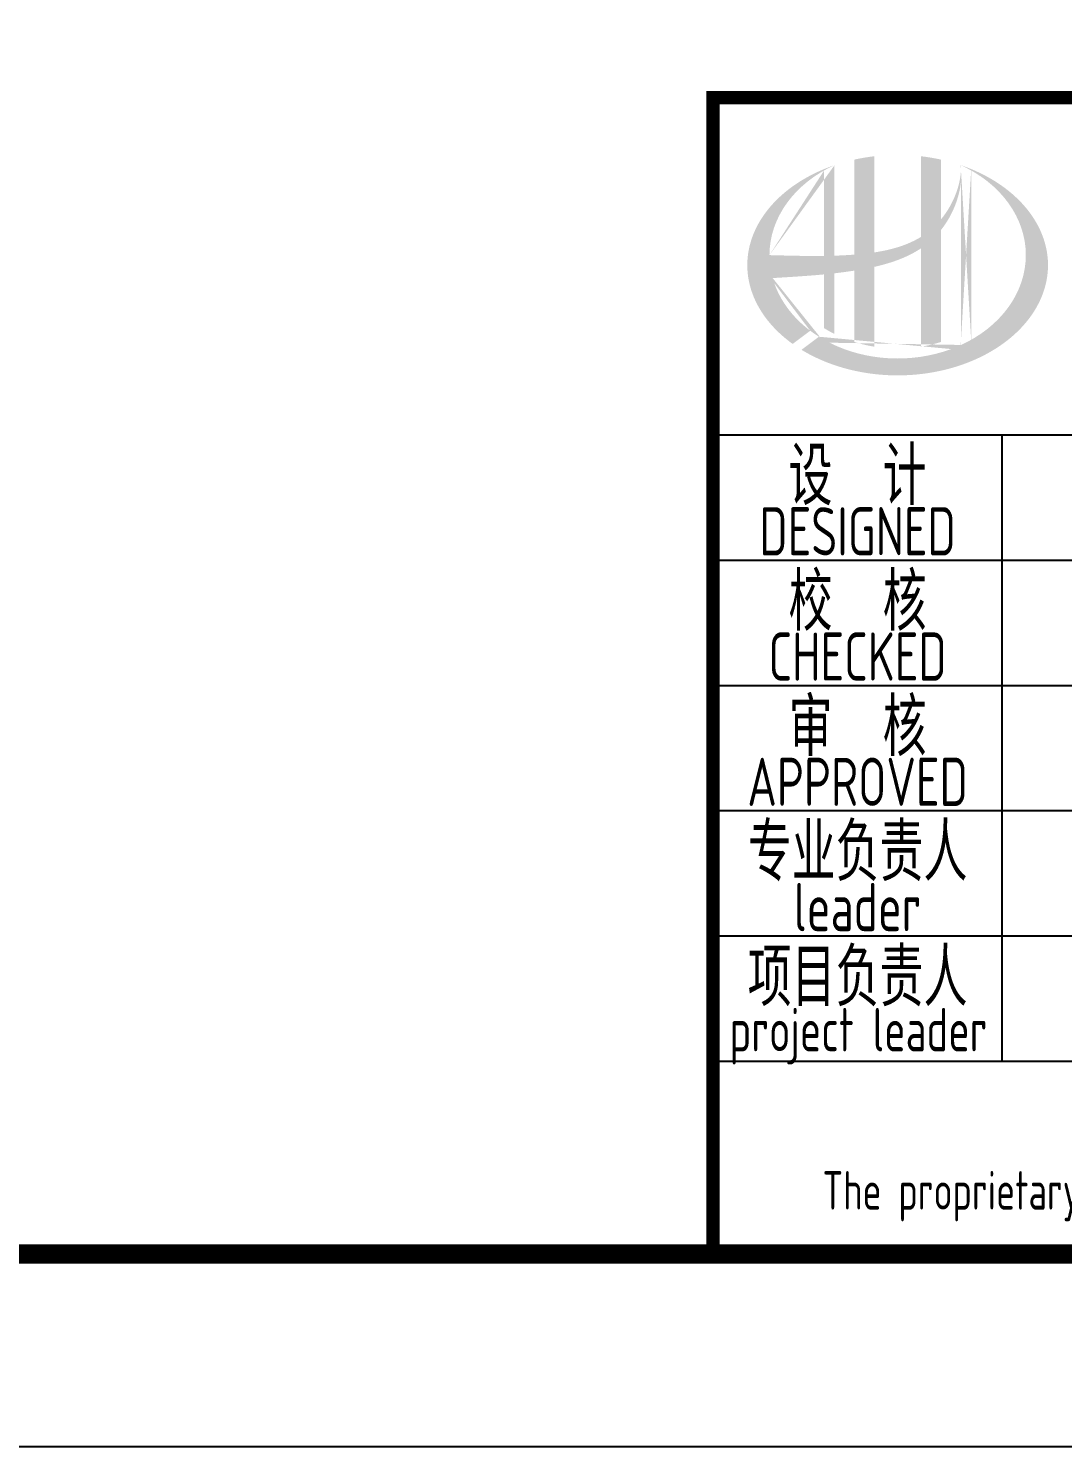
# Model space of a CAD drawing. Extents: x 4532298 to 10139194, y -639876 to -207028.
# Drawn here: x 5324380 to 5329746, y -374859 to -367500 of the extents above; entities that cross this region are included whole.
import ezdxf
from ezdxf.enums import TextEntityAlignment as Align

# ---------------------------------------------------------------- set-up
doc = ezdxf.new("R2010")
doc.units = 0
doc.header["$LTSCALE"] = 1000
doc.header["$MEASUREMENT"] = 0
doc.layers.get('0').update_dxf_attribs({"linetype": 'CONTINUOUS'})
doc.layers.add('PUB_TITLE', color=4, linetype='CONTINUOUS')
doc.styles.add('AHD', font='sceie.shx', dxfattribs={"width": 0.7, "bigfont": 'sceic.shx'})

msp = doc.modelspace()

# ---------------------------------------------------------------- hatches: boundary and pattern name
h = msp.add_hatch(color=256)
edge = h.paths.add_edge_path()
edge.add_spline(control_points=[(5328768.5, -368737.2), (5328774.6, -368735.8), (5328780.7, -368734.4), (5328829.8, -368722.5), (5328872.4, -368709.5), (5328947.4, -368678.4), (5328980.3, -368661.4), (5329011.2, -368640.8)], knot_values=[61.629012, 61.629012, 61.629012, 61.629012, 63.330431, 63.330431, 75.353634, 75.353634, 85.398649, 85.398649, 85.398649, 85.398649], degree=3, periodic=0)
edge.add_line((5329011.2, -368640.8), (5329011.2, -369151.1))
edge.add_spline(control_points=[(5329011.2, -369151.1), (5329028.3, -369148.3), (5329045.3, -369145), (5329080.1, -369136.9), (5329097.8, -369132.1), (5329115.2, -369126.6)], knot_values=[4.908456, 4.908456, 4.908456, 4.908456, 4.992821, 4.992821, 5.083034, 5.083034, 5.083034, 5.083034], degree=3, periodic=0)
edge.add_line((5329115.2, -369126.6), (5329115.2, -368545.2))
edge.add_spline(control_points=[(5329115.2, -368545.2), (5329123.8, -368534.3), (5329132, -368522.9), (5329158.1, -368483.3), (5329173.8, -368453.3), (5329203, -368380.5), (5329214.2, -368336.7), (5329218.9, -368291.4), (5329219, -368290.1), (5329219.2, -368288.9)], knot_values=[97.991744, 97.991744, 97.991744, 97.991744, 101.64219, 101.64219, 110.337975, 110.337975, 121.934322, 121.934322, 122.270691, 122.270691, 122.270691, 122.270691], degree=3, periodic=0)
edge.add_line((5329219.2, -368288.9), (5329219.2, -368218.4))
edge.add_spline(control_points=[(5329219.2, -368218.4), (5329219.1, -368226.1), (5329218.7, -368233.8), (5329218.2, -368241.5)], knot_values=[126.194075, 126.194075, 126.194075, 126.194075, 128.396762, 128.396762, 128.396762, 128.396762], degree=3, periodic=0)
edge.add_spline(control_points=[(5329218.2, -368241.5), (5329217.7, -368247.7), (5329217.1, -368253.9), (5329216.3, -368260.1)], knot_values=[124.417049, 124.417049, 124.417049, 124.417049, 126.194075, 126.194075, 126.194075, 126.194075], degree=3, periodic=0)
edge.add_spline(control_points=[(5329216.3, -368260.1), (5329215.1, -368269.2), (5329213.7, -368278.3), (5329211.9, -368287.4)], knot_values=[121.80529, 121.80529, 121.80529, 121.80529, 124.417049, 124.417049, 124.417049, 124.417049], degree=3, periodic=0)
edge.add_spline(control_points=[(5329211.9, -368287.4), (5329209.5, -368299.6), (5329206.6, -368311.7), (5329203.1, -368323.7)], knot_values=[118.31574, 118.31574, 118.31574, 118.31574, 121.80529, 121.80529, 121.80529, 121.80529], degree=3, periodic=0)
edge.add_spline(control_points=[(5329203.1, -368323.7), (5329199.6, -368335.8), (5329195.5, -368347.9), (5329191, -368359.7)], knot_values=[114.795988, 114.795988, 114.795988, 114.795988, 118.31574, 118.31574, 118.31574, 118.31574], degree=3, periodic=0)
edge.add_spline(control_points=[(5329191, -368359.7), (5329186.5, -368371.4), (5329181.5, -368382.9), (5329176.1, -368394.3)], knot_values=[111.329641, 111.329641, 111.329641, 111.329641, 114.795988, 114.795988, 114.795988, 114.795988], degree=3, periodic=0)
edge.add_spline(control_points=[(5329176.1, -368394.3), (5329170.6, -368405.8), (5329164.5, -368417.2), (5329158.1, -368428.3)], knot_values=[107.79529, 107.79529, 107.79529, 107.79529, 111.329641, 111.329641, 111.329641, 111.329641], degree=3, periodic=0)
edge.add_spline(control_points=[(5329158.1, -368428.3), (5329151.8, -368439.1), (5329145.1, -368449.6), (5329137.9, -368459.9)], knot_values=[104.343579, 104.343579, 104.343579, 104.343579, 107.79529, 107.79529, 107.79529, 107.79529], degree=3, periodic=0)
edge.add_spline(control_points=[(5329137.9, -368459.9), (5329130.7, -368470.3), (5329123.1, -368480.3), (5329115.2, -368490)], knot_values=[100.8507, 100.8507, 100.8507, 100.8507, 104.343579, 104.343579, 104.343579, 104.343579], degree=3, periodic=0)
edge.add_line((5329115.2, -368490), (5329115.2, -368180.8))
edge.add_spline(control_points=[(5329115.2, -368180.8), (5329081.1, -368173.2), (5329046.3, -368167.3), (5329011.2, -368163.2)], knot_values=[4.423999, 4.423999, 4.423999, 4.423999, 4.558741, 4.558741, 4.558741, 4.558741], degree=3, periodic=0)
edge.add_line((5329011.2, -368163.2), (5329011.2, -368581.4))
edge.add_spline(control_points=[(5329011.2, -368581.4), (5328939.2, -368625.9), (5328855, -368649.1), (5328768.5, -368662.2)], knot_values=[63.246215, 63.246215, 63.246215, 63.246215, 87.689124, 87.689124, 87.689124, 87.689124], degree=3, periodic=0)
edge.add_line((5328768.5, -368662.2), (5328768.5, -368163.2))
edge.add_spline(control_points=[(5328768.5, -368163.2), (5328733.3, -368167.3), (5328698.5, -368173.2), (5328664.5, -368180.8)], knot_values=[4.866038, 4.866038, 4.866038, 4.866038, 5.000777, 5.000777, 5.000777, 5.000777], degree=3, periodic=0)
edge.add_line((5328664.5, -368180.8), (5328664.5, -368673.6))
edge.add_spline(control_points=[(5328664.5, -368673.6), (5328662.8, -368673.7), (5328627.9, -368676.4), (5328593.3, -368678.1), (5328560.5, -368679.1)], knot_values=[43.657356, 43.657356, 43.657356, 43.657356, 44.134253, 53.497092, 53.497092, 53.497092, 53.497092], degree=3, periodic=0)
edge.add_line((5328560.5, -368679.1), (5328560.5, -368210))
edge.add_spline(control_points=[(5328560.5, -368210), (5328543.5, -368215.9), (5328526.7, -368222.2), (5328510.3, -368228.9)], knot_values=[5.14157, 5.14157, 5.14157, 5.14157, 5.212921, 5.212921, 5.212921, 5.212921], degree=3, periodic=0)
edge.add_spline(control_points=[(5328510.3, -368228.9), (5328503.4, -368231.7), (5328496.5, -368234.6), (5328464.3, -368248.8), (5328439.8, -368261.1), (5328416.3, -368274.3)], knot_values=[5.212921, 5.212921, 5.212921, 5.212921, 5.24296, 5.24296, 5.355623, 5.355623, 5.355623, 5.355623], degree=3, periodic=0)
edge.add_spline(control_points=[(5328416.3, -368274.3), (5328401.4, -368282.6), (5328387, -368291.4), (5328373, -368300.5)], knot_values=[5.355623, 5.355623, 5.355623, 5.355623, 5.426974, 5.426974, 5.426974, 5.426974], degree=3, periodic=0)
edge.add_spline(control_points=[(5328373, -368300.5), (5328365.6, -368305.3), (5328358.3, -368310.2), (5328344.8, -368319.7), (5328338.6, -368324.2), (5328332.4, -368328.8)], knot_values=[5.426974, 5.426974, 5.426974, 5.426974, 5.464765, 5.464765, 5.498325, 5.498325, 5.498325, 5.498325], degree=3, periodic=0)
edge.add_spline(control_points=[(5328332.4, -368328.8), (5328306.4, -368348.4), (5328282.3, -368369.3), (5328260.4, -368391.2)], knot_values=[5.498325, 5.498325, 5.498325, 5.498325, 5.641027, 5.641027, 5.641027, 5.641027], degree=3, periodic=0)
edge.add_spline(control_points=[(5328260.4, -368391.2), (5328253.4, -368398.2), (5328246.6, -368405.3), (5328226.2, -368427.9), (5328213.3, -368443.8), (5328201.5, -368460)], knot_values=[5.641027, 5.641027, 5.641027, 5.641027, 5.686569, 5.686569, 5.783729, 5.783729, 5.783729, 5.783729], degree=3, periodic=0)
edge.add_spline(control_points=[(5328201.5, -368460), (5328186.4, -368480.7), (5328173.1, -368502.1), (5328160, -368527.1), (5328158.4, -368530.3), (5328156.8, -368533.4)], knot_values=[5.783729, 5.783729, 5.783729, 5.783729, 5.908374, 5.908374, 5.92643, 5.92643, 5.92643, 5.92643], degree=3, periodic=0)
edge.add_spline(control_points=[(5328156.8, -368533.4), (5328144.3, -368558.6), (5328134.3, -368584.2), (5328126.8, -368610.2)], knot_values=[5.92643, 5.92643, 5.92643, 5.92643, 6.069132, 6.069132, 6.069132, 6.069132], degree=3, periodic=0)
edge.add_spline(control_points=[(5328126.8, -368610.2), (5328123.5, -368621.3), (5328120.8, -368632.4), (5328115.4, -368658.6), (5328113.1, -368673.6), (5328111.7, -368688.7)], knot_values=[6.069132, 6.069132, 6.069132, 6.069132, 6.130179, 6.130179, 6.211834, 6.211834, 6.211834, 6.211834], degree=3, periodic=0)
edge.add_spline(control_points=[(5328111.7, -368688.7), (5328110.5, -368701.8), (5328109.8, -368715), (5328109.8, -368728.2)], knot_values=[6.211834, 6.211834, 6.211834, 6.211834, 6.283185, 6.283185, 6.283185, 6.283185], degree=3, periodic=0)
edge.add_spline(control_points=[(5328109.8, -368728.2), (5328109.8, -368737.6), (5328110.1, -368746.9), (5328110.8, -368756.2)], knot_values=[6.283185, 6.283185, 6.283185, 6.283185, 6.333655, 6.333655, 6.333655, 6.333655], degree=3, periodic=0)
edge.add_spline(control_points=[(5328110.8, -368756.2), (5328112, -368774.9), (5328114.5, -368793.5), (5328118.3, -368812)], knot_values=[6.333655, 6.333655, 6.333655, 6.333655, 6.434594, 6.434594, 6.434594, 6.434594], degree=3, periodic=0)
edge.add_spline(control_points=[(5328118.3, -368812), (5328118.6, -368813.2), (5328118.8, -368814.4), (5328122.7, -368832.9), (5328127.5, -368850.1), (5328133.4, -368867.1)], knot_values=[6.434594, 6.434594, 6.434594, 6.434594, 6.441278, 6.441278, 6.535532, 6.535532, 6.535532, 6.535532], degree=3, periodic=0)
edge.add_spline(control_points=[(5328133.4, -368867.1), (5328139.6, -368885.4), (5328147.1, -368903.4), (5328155.9, -368921.2)], knot_values=[6.535532, 6.535532, 6.535532, 6.535532, 6.636471, 6.636471, 6.636471, 6.636471], degree=3, periodic=0)
edge.add_spline(control_points=[(5328155.9, -368921.2), (5328158.1, -368925.7), (5328160.4, -368930.1), (5328169.7, -368947.8), (5328177.4, -368960.8), (5328185.8, -368973.6)], knot_values=[6.636471, 6.636471, 6.636471, 6.636471, 6.661894, 6.661894, 6.73741, 6.73741, 6.73741, 6.73741], degree=3, periodic=0)
edge.add_spline(control_points=[(5328185.8, -368973.6), (5328197, -368990.8), (5328209.3, -369007.6), (5328222.9, -369024)], knot_values=[6.73741, 6.73741, 6.73741, 6.73741, 6.838349, 6.838349, 6.838349, 6.838349], degree=3, periodic=0)
edge.add_spline(control_points=[(5328222.9, -369024), (5328228.8, -369031.1), (5328234.9, -369038.2), (5328249.5, -369054.2), (5328258, -369063), (5328266.9, -369071.6)], knot_values=[6.838349, 6.838349, 6.838349, 6.838349, 6.88251, 6.88251, 6.939288, 6.939288, 6.939288, 6.939288], degree=3, periodic=0)
edge.add_spline(control_points=[(5328266.9, -369071.6), (5328282.6, -369087), (5328299.5, -369101.8), (5328317.4, -369116)], knot_values=[6.939288, 6.939288, 6.939288, 6.939288, 7.040227, 7.040227, 7.040227, 7.040227], degree=3, periodic=0)
edge.add_spline(control_points=[(5328317.4, -369116), (5328326.4, -369123.1), (5328335.5, -369130.1), (5328345, -369136.9)], knot_values=[7.040227, 7.040227, 7.040227, 7.040227, 7.090696, 7.090696, 7.090696, 7.090696], degree=3, periodic=0)
edge.add_line((5328345, -369136.9), (5328436.2, -369068.5))
edge.add_ellipse((5328889.8, -368676.2), major_axis=(665, 0), ratio=0.806676, start_angle=192.81901, end_angle=226.98533, ccw=False)
edge.add_spline(control_points=[(5328241.4, -368795.3), (5328265.4, -368793.8), (5328289.5, -368792.3), (5328378.2, -368786.8), (5328443, -368782.5), (5328508.5, -368776.2)], knot_values=[11.398263, 11.398263, 11.398263, 11.398263, 18.40729, 18.40729, 37.18094, 37.18094, 37.18094, 37.18094], degree=3, periodic=0)
edge.add_line((5328508.5, -368776.2), (5328508.5, -369055.2))
edge.add_spline(control_points=[(5328508.5, -369055.2), (5328512.1, -369057.5), (5328515.6, -369059.7), (5328532.6, -369069.9), (5328546.4, -369077.4), (5328560.5, -369084.6)], knot_values=[4.049945, 4.049945, 4.049945, 4.049945, 4.072021, 4.072021, 4.153257, 4.153257, 4.153257, 4.153257], degree=3, periodic=0)
edge.add_line((5328560.5, -369084.6), (5328560.5, -368770.7))
edge.add_spline(control_points=[(5328560.5, -368770.7), (5328592.7, -368767), (5328625.1, -368762.8), (5328659.9, -368757.4), (5328662.2, -368757.1), (5328664.5, -368756.7)], knot_values=[42.135009, 42.135009, 42.135009, 42.135009, 51.307228, 51.307228, 51.948574, 51.948574, 51.948574, 51.948574], degree=3, periodic=0)
edge.add_line((5328664.5, -368756.7), (5328664.5, -369126.7))
edge.add_spline(control_points=[(5328664.5, -369126.7), (5328698.1, -369137.2), (5328733, -369145.4), (5328768.5, -369151.1)], knot_values=[4.34174, 4.34174, 4.34174, 4.34174, 4.516316, 4.516316, 4.516316, 4.516316], degree=3, periodic=0)
edge.add_line((5328768.5, -369151.1), (5328768.5, -368737.2))
edge = h.paths.add_edge_path(flags=16)
edge.add_ellipse((5328889.8, -368676.2), major_axis=(665, 0), ratio=0.806676, start_angle=124.98746, end_angle=179.99898, ccw=False)
edge.add_line((5328508.5, -368236.7), (5328508.5, -368680.3))
edge.add_spline(control_points=[(5328508.5, -368680.3), (5328413.2, -368681.6), (5328319.2, -368678.6), (5328224.8, -368676.2)], knot_values=[11.27373, 11.27373, 11.27373, 11.27373, 38.687513, 38.687513, 38.687513, 38.687513], degree=3, periodic=0)
edge = h.paths.add_edge_path()
edge.add_spline(control_points=[(5328391, -369167.4), (5328422, -369186.4), (5328455.2, -369203.6), (5328539.8, -369240.9), (5328593.1, -369258.7), (5328703.8, -369285.3), (5328761.3, -369294), (5328877.4, -369301.8), (5328936.1, -369300.8), (5329051.7, -369289.4), (5329108.5, -369278.8), (5329217.6, -369248.8), (5329269.7, -369229.2), (5329366.6, -369182.4), (5329411.4, -369155), (5329491.3, -369094.1), (5329526.5, -369060.5), (5329585.8, -368989), (5329609.9, -368951.1), (5329646.3, -368873), (5329658.6, -368832.8), (5329671.2, -368751.6), (5329671.5, -368710.6), (5329660, -368629.1), (5329648.2, -368588.6), (5329612.6, -368509.9), (5329588.8, -368471.7), (5329530, -368399.5), (5329494.9, -368365.6), (5329415.1, -368303.9), (5329370.4, -368276.2), (5329289.2, -368236.5), (5329254.8, -368222.2), (5329219.2, -368210)], knot_values=[0.886421, 0.886421, 0.886421, 0.886421, 1.040557, 1.040557, 1.261172, 1.261172, 1.481788, 1.481788, 1.702404, 1.702404, 1.92302, 1.92302, 2.143636, 2.143636, 2.364252, 2.364252, 2.584868, 2.584868, 2.805484, 2.805484, 3.026099, 3.026099, 3.246715, 3.246715, 3.46852, 3.46852, 3.690325, 3.690325, 3.91213, 3.91213, 4.133935, 4.133935, 4.283209, 4.283209, 4.283209, 4.283209], degree=3, periodic=0)
edge.add_line((5329219.2, -368210), (5329219.2, -368210.1))
edge.add_spline(control_points=[(5329219.2, -368210.2), (5329219.2, -368212.9), (5329219.2, -368215.7), (5329219.2, -368218.4)], knot_values=[128.396762, 128.396762, 128.396762, 128.396762, 129.192193, 129.192193, 129.192193, 129.192193], degree=3, periodic=0)
edge.add_line((5329219.2, -368218.4), (5329219.2, -369142.3))
edge.add_ellipse((5328889.8, -368676.2), major_axis=(665, 0), ratio=0.806676, start_angle=232.10542, end_angle=299.68334, ccw=False)
edge.add_line((5328481.4, -369099.6), (5328391, -369167.4))
edge = h.paths.add_edge_path(flags=16)
edge.add_ellipse((5328889.8, -368676.2), major_axis=(665, 0), ratio=0.806676, start_angle=304.98746, end_angle=415.01211, ccw=False)
edge.add_line((5329271.2, -369115.7), (5329271.2, -368236.7))
h = msp.add_hatch(color=256)
edge = h.paths.add_edge_path()
edge.add_spline(control_points=[(5328768.5, -368737.2), (5328774.6, -368735.8), (5328780.7, -368734.4), (5328829.8, -368722.5), (5328872.4, -368709.5), (5328947.4, -368678.4), (5328980.3, -368661.4), (5329011.2, -368640.8)], knot_values=[61.629012, 61.629012, 61.629012, 61.629012, 63.330431, 63.330431, 75.353634, 75.353634, 85.398649, 85.398649, 85.398649, 85.398649], degree=3, periodic=0)
edge.add_line((5329011.2, -368640.8), (5329011.2, -369151.1))
edge.add_spline(control_points=[(5329011.2, -369151.1), (5329028.3, -369148.3), (5329045.3, -369145), (5329080.1, -369136.9), (5329097.8, -369132.1), (5329115.2, -369126.6)], knot_values=[4.908456, 4.908456, 4.908456, 4.908456, 4.992821, 4.992821, 5.083034, 5.083034, 5.083034, 5.083034], degree=3, periodic=0)
edge.add_line((5329115.2, -369126.6), (5329115.2, -368545.2))
edge.add_spline(control_points=[(5329115.2, -368545.2), (5329123.8, -368534.3), (5329132, -368522.9), (5329158.1, -368483.3), (5329173.8, -368453.3), (5329203, -368380.5), (5329214.2, -368336.7), (5329218.9, -368291.4), (5329219, -368290.1), (5329219.2, -368288.9)], knot_values=[97.991744, 97.991744, 97.991744, 97.991744, 101.64219, 101.64219, 110.337975, 110.337975, 121.934322, 121.934322, 122.270691, 122.270691, 122.270691, 122.270691], degree=3, periodic=0)
edge.add_line((5329219.2, -368288.9), (5329219.2, -368218.4))
edge.add_spline(control_points=[(5329219.2, -368218.4), (5329219.1, -368226.1), (5329218.7, -368233.8), (5329218.2, -368241.5)], knot_values=[126.194075, 126.194075, 126.194075, 126.194075, 128.396762, 128.396762, 128.396762, 128.396762], degree=3, periodic=0)
edge.add_spline(control_points=[(5329218.2, -368241.5), (5329217.7, -368247.7), (5329217.1, -368253.9), (5329216.3, -368260.1)], knot_values=[124.417049, 124.417049, 124.417049, 124.417049, 126.194075, 126.194075, 126.194075, 126.194075], degree=3, periodic=0)
edge.add_spline(control_points=[(5329216.3, -368260.1), (5329215.1, -368269.2), (5329213.7, -368278.3), (5329211.9, -368287.4)], knot_values=[121.80529, 121.80529, 121.80529, 121.80529, 124.417049, 124.417049, 124.417049, 124.417049], degree=3, periodic=0)
edge.add_spline(control_points=[(5329211.9, -368287.4), (5329209.5, -368299.6), (5329206.6, -368311.7), (5329203.1, -368323.7)], knot_values=[118.31574, 118.31574, 118.31574, 118.31574, 121.80529, 121.80529, 121.80529, 121.80529], degree=3, periodic=0)
edge.add_spline(control_points=[(5329203.1, -368323.7), (5329199.6, -368335.8), (5329195.5, -368347.9), (5329191, -368359.7)], knot_values=[114.795988, 114.795988, 114.795988, 114.795988, 118.31574, 118.31574, 118.31574, 118.31574], degree=3, periodic=0)
edge.add_spline(control_points=[(5329191, -368359.7), (5329186.5, -368371.4), (5329181.5, -368382.9), (5329176.1, -368394.3)], knot_values=[111.329641, 111.329641, 111.329641, 111.329641, 114.795988, 114.795988, 114.795988, 114.795988], degree=3, periodic=0)
edge.add_spline(control_points=[(5329176.1, -368394.3), (5329170.6, -368405.8), (5329164.5, -368417.2), (5329158.1, -368428.3)], knot_values=[107.79529, 107.79529, 107.79529, 107.79529, 111.329641, 111.329641, 111.329641, 111.329641], degree=3, periodic=0)
edge.add_spline(control_points=[(5329158.1, -368428.3), (5329151.8, -368439.1), (5329145.1, -368449.6), (5329137.9, -368459.9)], knot_values=[104.343579, 104.343579, 104.343579, 104.343579, 107.79529, 107.79529, 107.79529, 107.79529], degree=3, periodic=0)
edge.add_spline(control_points=[(5329137.9, -368459.9), (5329130.7, -368470.3), (5329123.1, -368480.3), (5329115.2, -368490)], knot_values=[100.8507, 100.8507, 100.8507, 100.8507, 104.343579, 104.343579, 104.343579, 104.343579], degree=3, periodic=0)
edge.add_line((5329115.2, -368490), (5329115.2, -368180.8))
edge.add_spline(control_points=[(5329115.2, -368180.8), (5329081.1, -368173.2), (5329046.3, -368167.3), (5329011.2, -368163.2)], knot_values=[4.423999, 4.423999, 4.423999, 4.423999, 4.558741, 4.558741, 4.558741, 4.558741], degree=3, periodic=0)
edge.add_line((5329011.2, -368163.2), (5329011.2, -368581.4))
edge.add_spline(control_points=[(5329011.2, -368581.4), (5328939.2, -368625.9), (5328855, -368649.1), (5328768.5, -368662.2)], knot_values=[63.246215, 63.246215, 63.246215, 63.246215, 87.689124, 87.689124, 87.689124, 87.689124], degree=3, periodic=0)
edge.add_line((5328768.5, -368662.2), (5328768.5, -368163.2))
edge.add_spline(control_points=[(5328768.5, -368163.2), (5328733.3, -368167.3), (5328698.5, -368173.2), (5328664.5, -368180.8)], knot_values=[4.866038, 4.866038, 4.866038, 4.866038, 5.000777, 5.000777, 5.000777, 5.000777], degree=3, periodic=0)
edge.add_line((5328664.5, -368180.8), (5328664.5, -368673.6))
edge.add_spline(control_points=[(5328664.5, -368673.6), (5328662.8, -368673.7), (5328627.9, -368676.4), (5328593.3, -368678.1), (5328560.5, -368679.1)], knot_values=[43.657356, 43.657356, 43.657356, 43.657356, 44.134253, 53.497092, 53.497092, 53.497092, 53.497092], degree=3, periodic=0)
edge.add_line((5328560.5, -368679.1), (5328560.5, -368210))
edge.add_spline(control_points=[(5328560.5, -368210), (5328543.5, -368215.9), (5328526.7, -368222.2), (5328510.3, -368228.9)], knot_values=[5.14157, 5.14157, 5.14157, 5.14157, 5.212921, 5.212921, 5.212921, 5.212921], degree=3, periodic=0)
edge.add_spline(control_points=[(5328510.3, -368228.9), (5328503.4, -368231.7), (5328496.5, -368234.6), (5328464.3, -368248.8), (5328439.8, -368261.1), (5328416.3, -368274.3)], knot_values=[5.212921, 5.212921, 5.212921, 5.212921, 5.24296, 5.24296, 5.355623, 5.355623, 5.355623, 5.355623], degree=3, periodic=0)
edge.add_spline(control_points=[(5328416.3, -368274.3), (5328401.4, -368282.6), (5328387, -368291.4), (5328373, -368300.5)], knot_values=[5.355623, 5.355623, 5.355623, 5.355623, 5.426974, 5.426974, 5.426974, 5.426974], degree=3, periodic=0)
edge.add_spline(control_points=[(5328373, -368300.5), (5328365.6, -368305.3), (5328358.3, -368310.2), (5328344.8, -368319.7), (5328338.6, -368324.2), (5328332.4, -368328.8)], knot_values=[5.426974, 5.426974, 5.426974, 5.426974, 5.464765, 5.464765, 5.498325, 5.498325, 5.498325, 5.498325], degree=3, periodic=0)
edge.add_spline(control_points=[(5328332.4, -368328.8), (5328306.4, -368348.4), (5328282.3, -368369.3), (5328260.4, -368391.2)], knot_values=[5.498325, 5.498325, 5.498325, 5.498325, 5.641027, 5.641027, 5.641027, 5.641027], degree=3, periodic=0)
edge.add_spline(control_points=[(5328260.4, -368391.2), (5328253.4, -368398.2), (5328246.6, -368405.3), (5328226.2, -368427.9), (5328213.3, -368443.8), (5328201.5, -368460)], knot_values=[5.641027, 5.641027, 5.641027, 5.641027, 5.686569, 5.686569, 5.783729, 5.783729, 5.783729, 5.783729], degree=3, periodic=0)
edge.add_spline(control_points=[(5328201.5, -368460), (5328186.4, -368480.7), (5328173.1, -368502.1), (5328160, -368527.1), (5328158.4, -368530.3), (5328156.8, -368533.4)], knot_values=[5.783729, 5.783729, 5.783729, 5.783729, 5.908374, 5.908374, 5.92643, 5.92643, 5.92643, 5.92643], degree=3, periodic=0)
edge.add_spline(control_points=[(5328156.8, -368533.4), (5328144.3, -368558.6), (5328134.3, -368584.2), (5328126.8, -368610.2)], knot_values=[5.92643, 5.92643, 5.92643, 5.92643, 6.069132, 6.069132, 6.069132, 6.069132], degree=3, periodic=0)
edge.add_spline(control_points=[(5328126.8, -368610.2), (5328123.5, -368621.3), (5328120.8, -368632.4), (5328115.4, -368658.6), (5328113.1, -368673.6), (5328111.7, -368688.7)], knot_values=[6.069132, 6.069132, 6.069132, 6.069132, 6.130179, 6.130179, 6.211834, 6.211834, 6.211834, 6.211834], degree=3, periodic=0)
edge.add_spline(control_points=[(5328111.7, -368688.7), (5328110.5, -368701.8), (5328109.8, -368715), (5328109.8, -368728.2)], knot_values=[6.211834, 6.211834, 6.211834, 6.211834, 6.283185, 6.283185, 6.283185, 6.283185], degree=3, periodic=0)
edge.add_spline(control_points=[(5328109.8, -368728.2), (5328109.8, -368737.6), (5328110.1, -368746.9), (5328110.8, -368756.2)], knot_values=[6.283185, 6.283185, 6.283185, 6.283185, 6.333655, 6.333655, 6.333655, 6.333655], degree=3, periodic=0)
edge.add_spline(control_points=[(5328110.8, -368756.2), (5328112, -368774.9), (5328114.5, -368793.5), (5328118.3, -368812)], knot_values=[6.333655, 6.333655, 6.333655, 6.333655, 6.434594, 6.434594, 6.434594, 6.434594], degree=3, periodic=0)
edge.add_spline(control_points=[(5328118.3, -368812), (5328118.6, -368813.2), (5328118.8, -368814.4), (5328122.7, -368832.9), (5328127.5, -368850.1), (5328133.4, -368867.1)], knot_values=[6.434594, 6.434594, 6.434594, 6.434594, 6.441278, 6.441278, 6.535532, 6.535532, 6.535532, 6.535532], degree=3, periodic=0)
edge.add_spline(control_points=[(5328133.4, -368867.1), (5328139.6, -368885.4), (5328147.1, -368903.4), (5328155.9, -368921.2)], knot_values=[6.535532, 6.535532, 6.535532, 6.535532, 6.636471, 6.636471, 6.636471, 6.636471], degree=3, periodic=0)
edge.add_spline(control_points=[(5328155.9, -368921.2), (5328158.1, -368925.7), (5328160.4, -368930.1), (5328169.7, -368947.8), (5328177.4, -368960.8), (5328185.8, -368973.6)], knot_values=[6.636471, 6.636471, 6.636471, 6.636471, 6.661894, 6.661894, 6.73741, 6.73741, 6.73741, 6.73741], degree=3, periodic=0)
edge.add_spline(control_points=[(5328185.8, -368973.6), (5328197, -368990.8), (5328209.3, -369007.6), (5328222.9, -369024)], knot_values=[6.73741, 6.73741, 6.73741, 6.73741, 6.838349, 6.838349, 6.838349, 6.838349], degree=3, periodic=0)
edge.add_spline(control_points=[(5328222.9, -369024), (5328228.8, -369031.1), (5328234.9, -369038.2), (5328249.5, -369054.2), (5328258, -369063), (5328266.9, -369071.6)], knot_values=[6.838349, 6.838349, 6.838349, 6.838349, 6.88251, 6.88251, 6.939288, 6.939288, 6.939288, 6.939288], degree=3, periodic=0)
edge.add_spline(control_points=[(5328266.9, -369071.6), (5328282.6, -369087), (5328299.5, -369101.8), (5328317.4, -369116)], knot_values=[6.939288, 6.939288, 6.939288, 6.939288, 7.040227, 7.040227, 7.040227, 7.040227], degree=3, periodic=0)
edge.add_spline(control_points=[(5328317.4, -369116), (5328326.4, -369123.1), (5328335.5, -369130.1), (5328345, -369136.9)], knot_values=[7.040227, 7.040227, 7.040227, 7.040227, 7.090696, 7.090696, 7.090696, 7.090696], degree=3, periodic=0)
edge.add_line((5328345, -369136.9), (5328436.2, -369068.5))
edge.add_ellipse((5328889.8, -368676.2), major_axis=(665, 0), ratio=0.806676, start_angle=192.81901, end_angle=226.98533, ccw=False)
edge.add_spline(control_points=[(5328241.4, -368795.3), (5328265.4, -368793.8), (5328289.5, -368792.3), (5328378.2, -368786.8), (5328443, -368782.5), (5328508.5, -368776.2)], knot_values=[11.398263, 11.398263, 11.398263, 11.398263, 18.40729, 18.40729, 37.18094, 37.18094, 37.18094, 37.18094], degree=3, periodic=0)
edge.add_line((5328508.5, -368776.2), (5328508.5, -369055.2))
edge.add_spline(control_points=[(5328508.5, -369055.2), (5328512.1, -369057.5), (5328515.6, -369059.7), (5328532.6, -369069.9), (5328546.4, -369077.4), (5328560.5, -369084.6)], knot_values=[4.049945, 4.049945, 4.049945, 4.049945, 4.072021, 4.072021, 4.153257, 4.153257, 4.153257, 4.153257], degree=3, periodic=0)
edge.add_line((5328560.5, -369084.6), (5328560.5, -368770.7))
edge.add_spline(control_points=[(5328560.5, -368770.7), (5328592.7, -368767), (5328625.1, -368762.8), (5328659.9, -368757.4), (5328662.2, -368757.1), (5328664.5, -368756.7)], knot_values=[42.135009, 42.135009, 42.135009, 42.135009, 51.307228, 51.307228, 51.948574, 51.948574, 51.948574, 51.948574], degree=3, periodic=0)
edge.add_line((5328664.5, -368756.7), (5328664.5, -369126.7))
edge.add_spline(control_points=[(5328664.5, -369126.7), (5328698.1, -369137.2), (5328733, -369145.4), (5328768.5, -369151.1)], knot_values=[4.34174, 4.34174, 4.34174, 4.34174, 4.516316, 4.516316, 4.516316, 4.516316], degree=3, periodic=0)
edge.add_line((5328768.5, -369151.1), (5328768.5, -368737.2))
edge = h.paths.add_edge_path(flags=16)
edge.add_ellipse((5328889.8, -368676.2), major_axis=(665, 0), ratio=0.806676, start_angle=124.98746, end_angle=179.99898, ccw=False)
edge.add_line((5328508.5, -368236.7), (5328508.5, -368680.3))
edge.add_spline(control_points=[(5328508.5, -368680.3), (5328413.2, -368681.6), (5328319.2, -368678.6), (5328224.8, -368676.2)], knot_values=[11.27373, 11.27373, 11.27373, 11.27373, 38.687513, 38.687513, 38.687513, 38.687513], degree=3, periodic=0)
edge = h.paths.add_edge_path()
edge.add_spline(control_points=[(5328391, -369167.4), (5328422, -369186.4), (5328455.2, -369203.6), (5328539.8, -369240.9), (5328593.1, -369258.7), (5328703.8, -369285.3), (5328761.3, -369294), (5328877.4, -369301.8), (5328936.1, -369300.8), (5329051.7, -369289.4), (5329108.5, -369278.8), (5329217.6, -369248.8), (5329269.7, -369229.2), (5329366.6, -369182.4), (5329411.4, -369155), (5329491.3, -369094.1), (5329526.5, -369060.5), (5329585.8, -368989), (5329609.9, -368951.1), (5329646.3, -368873), (5329658.6, -368832.8), (5329671.2, -368751.6), (5329671.5, -368710.6), (5329660, -368629.1), (5329648.2, -368588.6), (5329612.6, -368509.9), (5329588.8, -368471.7), (5329530, -368399.5), (5329494.9, -368365.6), (5329415.1, -368303.9), (5329370.4, -368276.2), (5329289.2, -368236.5), (5329254.8, -368222.2), (5329219.2, -368210)], knot_values=[0.886421, 0.886421, 0.886421, 0.886421, 1.040557, 1.040557, 1.261172, 1.261172, 1.481788, 1.481788, 1.702404, 1.702404, 1.92302, 1.92302, 2.143636, 2.143636, 2.364252, 2.364252, 2.584868, 2.584868, 2.805484, 2.805484, 3.026099, 3.026099, 3.246715, 3.246715, 3.46852, 3.46852, 3.690325, 3.690325, 3.91213, 3.91213, 4.133935, 4.133935, 4.283209, 4.283209, 4.283209, 4.283209], degree=3, periodic=0)
edge.add_line((5329219.2, -368210), (5329219.2, -368210.1))
edge.add_spline(control_points=[(5329219.2, -368210.2), (5329219.2, -368212.9), (5329219.2, -368215.7), (5329219.2, -368218.4)], knot_values=[128.396762, 128.396762, 128.396762, 128.396762, 129.192193, 129.192193, 129.192193, 129.192193], degree=3, periodic=0)
edge.add_line((5329219.2, -368218.4), (5329219.2, -369142.3))
edge.add_ellipse((5328889.8, -368676.2), major_axis=(665, 0), ratio=0.806676, start_angle=232.10542, end_angle=299.68334, ccw=False)
edge.add_line((5328481.4, -369099.6), (5328391, -369167.4))
edge = h.paths.add_edge_path(flags=16)
edge.add_ellipse((5328889.8, -368676.2), major_axis=(665, 0), ratio=0.806676, start_angle=304.98746, end_angle=415.01211, ccw=False)
edge.add_line((5329271.2, -369115.7), (5329271.2, -368236.7))

# ---------------------------------------------------------------- linework, layer by layer
for p, q in [((5327932, -369608.8), (5345932, -369608.8)), ((5329432, -372858.8), (5329432, -369608.8)), ((5327932, -370258.8), (5333432, -370258.8)), ((5327932, -370908.8), (5333432, -370908.8)), ((5327932, -371558.8), (5333432, -371558.8)), ((5327932, -372208.8), (5345932, -372208.8)), ((5327932, -372858.8), (5345932, -372858.8)), ((5327932, -373858.8), (5345932, -373858.8))]:
    msp.add_line(p, q)
msp.add_lwpolyline([(5345932, -367858.8, 70, 70, 0), (5327932, -367858.8, 70, 70, 0), (5327932, -373858.8, 0, 0, 0)], format="xyseb")
at = {"const_width": 70}
msp.add_lwpolyline([(5327932, -367858.8), (5327932, -373858.8)], dxfattribs=at)
at = {"layer": 'PUB_TITLE'}
msp.add_lwpolyline([(5228032, -374858.8), (5346932, -374858.8), (5346932, -290758.8), (5228032, -290758.8)], close=True, dxfattribs=at)
at = {"layer": 'PUB_TITLE', "const_width": 100}
msp.add_lwpolyline([(5230532, -373858.8), (5345932, -373858.8), (5345932, -291758.8), (5230532, -291758.8)], close=True, dxfattribs=at)

# ---------------------------------------------------------------- texts
at = {"style": 'AHD', "width": 0.8}
for s, height, p in [('设  计', 300, (5328682, -369808.8)), ('设  计', 300, (5328682, -369808.8)), ('DESIGNED', 250, (5328682, -370108.8)), ('DESIGNED', 250, (5328682, -370108.8)), ('校  核', 300, (5328682, -370458.8)), ('校  核', 300, (5328682, -370458.8)), ('CHECKED', 250, (5328682, -370758.8)), ('CHECKED', 250, (5328682, -370758.8)), ('审  核', 300, (5328682, -371108.8)), ('审  核', 300, (5328682, -371108.8)), ('APPROVED', 250, (5328682, -371408.8)), ('APPROVED', 250, (5328682, -371408.8)), ('专业负责人', 300, (5328682, -371758.8)), ('leader', 250, (5328682, -372058.8)), ('项目负责人', 300, (5328682, -372408.8)), ('project leader', 225, (5328686.1, -372728.8)), ('The proprietary right of this document belongs to Anhui Huadong Chemical And Medical Engineering  Co.,Ltd.  and any replication or transfer to the 3rd. side is forbidden without its permission. ', 200, (5336932, -373558.8))]:
    msp.add_text(s, height=height, dxfattribs=at).set_placement(p, align=Align.MIDDLE)

doc.saveas('drawing.dxf')
